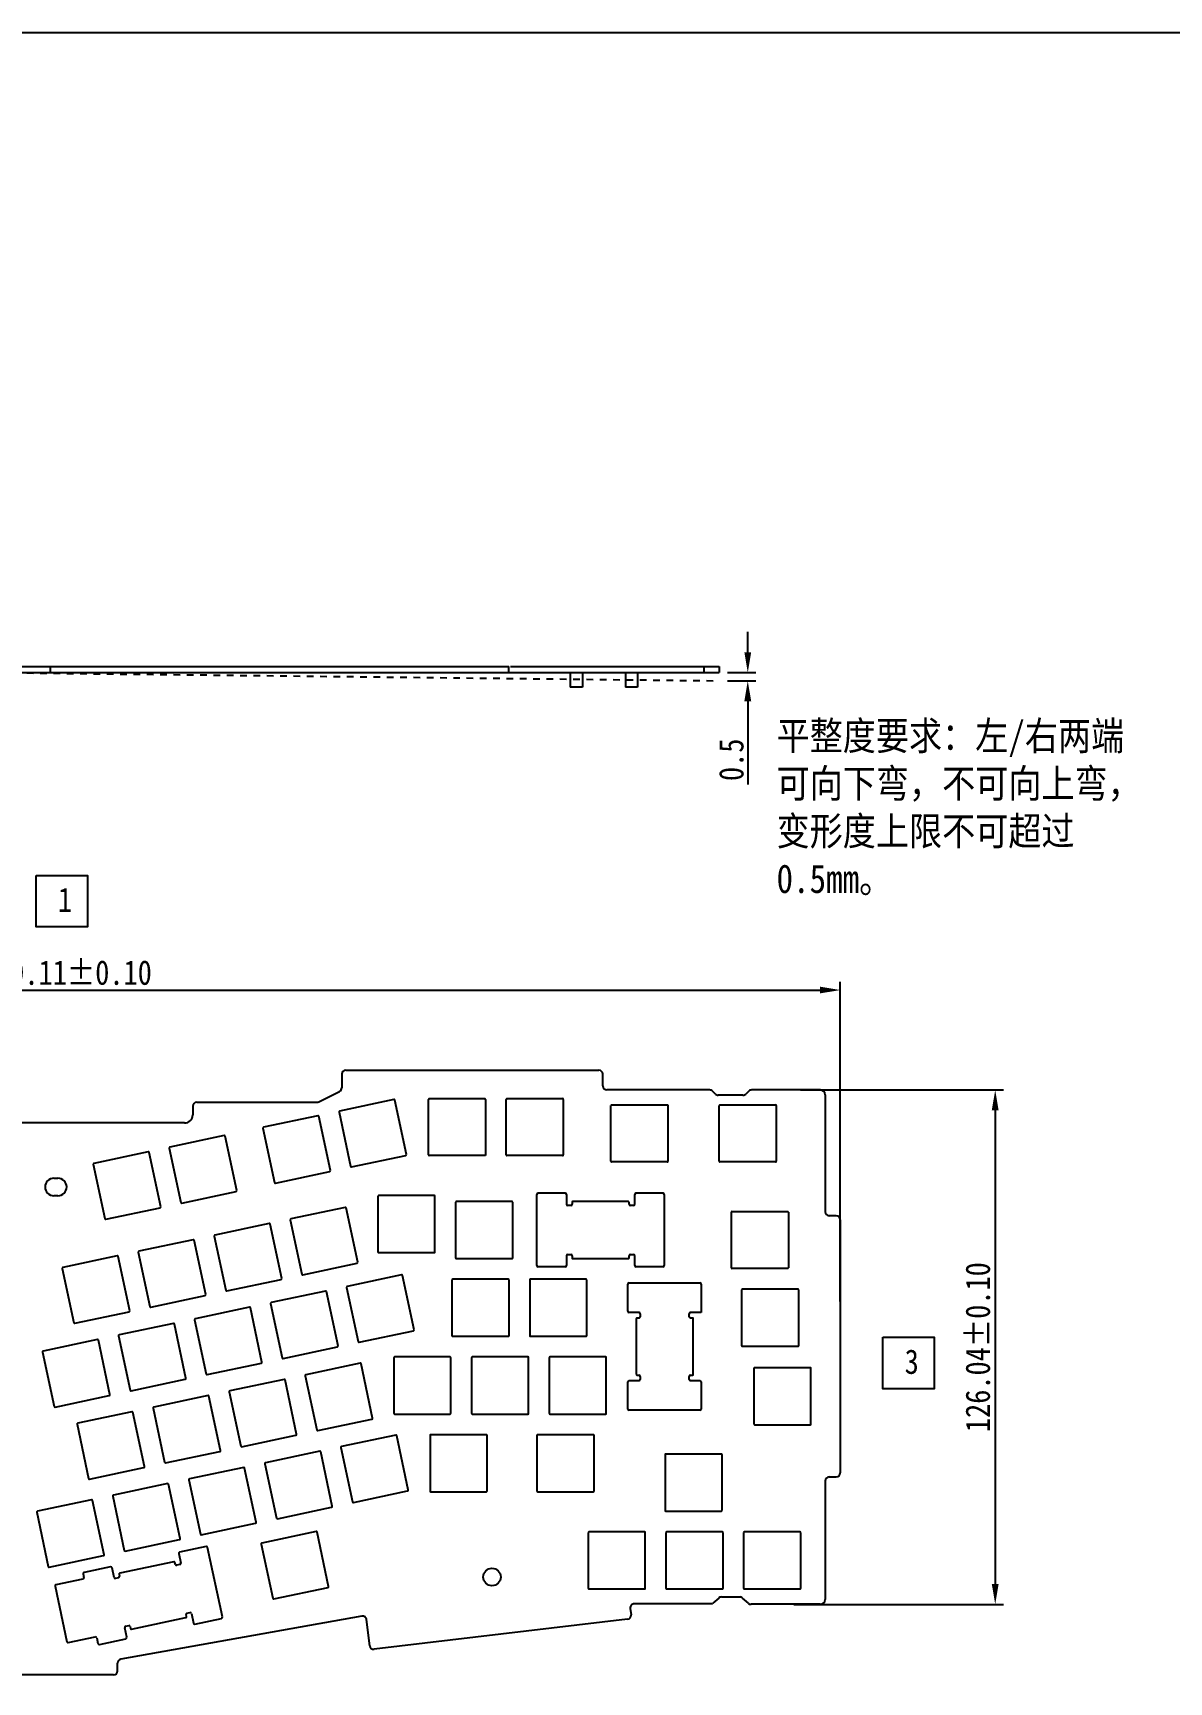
# Model space of a CAD drawing. Header units: millimetres. Extents: x 2357 to 4581, y 2083 to 2871.
# Drawn here: x 3814.4 to 4092.9, y 2464.7 to 2868.8 of the extents above; entities that cross this region are included whole.
import ezdxf

# ---------------------------------------------------------------- set-up
doc = ezdxf.new("R2010")
doc.units = ezdxf.units.MM
doc.header["$LTSCALE"] = 16.335
doc.header["$PDMODE"] = 3
doc.header["$PDSIZE"] = 8
doc.linetypes.add('HIDDEN', pattern=[0.2, 0.1, -0.1])
doc.layers.get('0').update_dxf_attribs({"linetype": 'CONTINUOUS'})
doc.layers.get('Defpoints').update_dxf_attribs({"linetype": 'CONTINUOUS'})
for name, color, linetype in [('图框', 7, 'CONTINUOUS'), ('文字说明', 2, 'CONTINUOUS'), ('标注尺寸', 2, 'CONTINUOUS')]:
    doc.layers.add(name, color=color, linetype=linetype)
doc.styles.get("Standard").update_dxf_attribs({"font": '', "width": 0.85, "height": 6})
doc.styles.get('STANDARD').set_extended_font_data('SimSun')
doc.dimstyles.get("Standard").update_dxf_attribs({"dimtxt": 2.5, "dimasz": 5, "dimexe": 2, "dimexo": 2, "dimgap": 1, "dimtad": 1, "dimzin": 1, "dimdsep": 46, "dimtxsty": 'STANDARD', "dimcen": 0.09, "dimadec": 0, "dimazin": 2, "dimtp": 0.01, "dimtm": 0.01, "dimtfac": 1, "dimtofl": 0, "dimtmove": 0, "dimatfit": 3, "dimfxl": 1, "dimtolj": 1, "dimarcsym": 0})

# ---------------------------------------------------------------- blocks, each defined once
blk = doc.blocks.new('*D8')
at = {"layer": 'Defpoints', "color": 0}
for p in [(3982.61, 2712.02), (3989.6, 2712.02), (3982.61, 2710.02)]:
    blk.add_point(p, dxfattribs=at)
at = {"layer": '标注尺寸', "color": 0, "lineweight": -2}
for p, q in [((3989.6, 2717.02), (3989.6, 2722.02)), ((3984.61, 2712.02), (3991.6, 2712.02)), ((3984.61, 2710.02), (3991.6, 2710.02)), ((3989.6, 2705.02), (3989.6, 2684.6))]:
    blk.add_line(p, q, dxfattribs=at)
at = {"layer": '标注尺寸', "color": 0}
for points in [[(3988.77, 2717.02), (3990.44, 2717.02), (3989.6, 2712.02)], [(3988.77, 2705.02), (3990.44, 2705.02), (3989.6, 2710.02)]]:
    blk.add_solid(points, dxfattribs=at)
at = {"layer": '标注尺寸', "color": 0, "insert": (3985.6, 2690.67), "char_height": 6, "attachment_point": 5, "rotation": 90}
blk.add_mtext('\\A1;0.5', dxfattribs=at)
blk = doc.blocks.new('*D11')
at = {"layer": 'Defpoints', "color": 0}
for p in [(4012.28, 2634.25), (4012.28, 2555.95), (3633.18, 2553.31)]:
    blk.add_point(p, dxfattribs=at)
at = {"layer": '标注尺寸', "color": 0, "lineweight": -2}
for p, q in [((3633.18, 2555.31), (3633.18, 2636.25)), ((4012.28, 2557.95), (4012.28, 2636.25)), ((3638.18, 2634.25), (4007.28, 2634.25))]:
    blk.add_line(p, q, dxfattribs=at)
at = {"layer": '标注尺寸', "color": 0}
for points in [[(3638.18, 2635.08), (3638.18, 2633.42), (3633.18, 2634.25)], [(4007.28, 2635.08), (4007.28, 2633.42), (4012.28, 2634.25)]]:
    blk.add_solid(points, dxfattribs=at)
at = {"layer": '标注尺寸', "color": 0, "insert": (3822.73, 2638.49), "char_height": 6, "attachment_point": 5}
blk.add_mtext('\\A1;379.11%%P0.10', dxfattribs=at)
blk = doc.blocks.new('*D12')
at = {"layer": 'Defpoints', "color": 0}
for p in [(4000.54, 2609.77), (3998.9, 2483.73), (4050.25, 2483.73)]:
    blk.add_point(p, dxfattribs=at)
at = {"layer": '标注尺寸', "color": 0, "lineweight": -2}
for p, q in [((4002.54, 2609.77), (4052.25, 2609.77)), ((4050.25, 2604.77), (4050.25, 2488.73)), ((4000.9, 2483.73), (4052.25, 2483.73))]:
    blk.add_line(p, q, dxfattribs=at)
at = {"layer": '标注尺寸', "color": 0}
for points in [[(4049.41, 2604.77), (4051.08, 2604.77), (4050.25, 2609.77)], [(4049.41, 2488.73), (4051.08, 2488.73), (4050.25, 2483.73)]]:
    blk.add_solid(points, dxfattribs=at)
at = {"layer": '标注尺寸', "color": 0, "insert": (4046.01, 2546.75), "char_height": 6, "attachment_point": 5, "rotation": 90}
blk.add_mtext('\\A1;126.04%%P0.10', dxfattribs=at)

msp = doc.modelspace()

# ---------------------------------------------------------------- linework, layer by layer
at = {"color": 5, "linetype": 'Continuous'}
for p, q in [((3630.127, 2713.523), (3931.067, 2713.523)), ((3630.127, 2712.023), (3982.607, 2712.023)), ((3818.634, 2713.523), (3818.634, 2712.023)), ((3818.634, 2713.523), (3818.634, 2712.023)), ((3931.068, 2712.023), (3931.068, 2713.523)), ((3931.44, 2713.523), (3982.607, 2713.523)), ((3946.107, 2712.023), (3946.107, 2708.423)), ((3949.107, 2712.023), (3949.107, 2708.423)), ((3959.607, 2712.023), (3959.607, 2708.423)), ((3962.607, 2712.023), (3962.607, 2708.423)), ((3978.907, 2712.023), (3978.907, 2713.523)), ((3982.607, 2713.523), (3982.607, 2712.023)), ((3949.107, 2708.423), (3946.107, 2708.423)), ((3962.607, 2708.423), (3959.607, 2708.423)), ((3891.082, 2614.622), (3953.082, 2614.622)), ((3890.082, 2613.622), (3890.082, 2610.291)), ((3890.082, 2612.822), (3890.082, 2610.291)), ((3954.082, 2610.767), (3954.082, 2613.622)), ((3954.082, 2610.767), (3954.082, 2612.822)), ((3854.587, 2606.767), (3884.035, 2606.767)), ((3884.482, 2606.873), (3889.529, 2609.396)), ((3902.875, 2607.427), (3889.573, 2604.597)), ((3905.943, 2593.971), (3903.113, 2607.273)), ((3911.338, 2593.867), (3911.338, 2607.467)), ((3911.538, 2607.667), (3925.138, 2607.667)), ((3925.338, 2607.467), (3925.338, 2593.667)), ((3930.388, 2593.867), (3930.388, 2607.467)), ((3930.588, 2607.667), (3944.188, 2607.667)), ((3944.388, 2607.467), (3944.388, 2593.867)), ((3980.251, 2609.767), (3955.082, 2609.767)), ((3981.671, 2608.761), (3980.958, 2609.474)), ((3988.432, 2608.468), (3982.378, 2608.468)), ((3989.853, 2609.474), (3989.139, 2608.761)), ((4007.382, 2609.767), (3990.56, 2609.767)), ((4008.582, 2608.567), (4008.582, 2579.937)), ((3853.587, 2605.767), (3853.587, 2603.672)), ((3884.242, 2603.463), (3870.94, 2600.633)), ((3887.31, 2590.006), (3884.48, 2603.309)), ((3889.419, 2604.36), (3892.249, 2591.057)), ((3956.037, 2592.322), (3956.037, 2605.922)), ((3956.237, 2606.122), (3970.037, 2606.122)), ((3970.037, 2606.122), (3970.037, 2592.322)), ((3982.582, 2592.322), (3982.582, 2605.922)), ((3982.782, 2606.122), (3996.382, 2606.122)), ((3996.582, 2605.922), (3996.582, 2592.322)), ((3851.587, 2601.672), (3798.653, 2601.672)), ((3861.281, 2598.578), (3847.979, 2595.748)), ((3864.349, 2585.121), (3861.519, 2598.424)), ((3870.786, 2600.395), (3873.616, 2587.093)), ((3842.648, 2594.614), (3829.346, 2591.783)), ((3845.716, 2581.157), (3842.886, 2594.46)), ((3847.825, 2595.51), (3850.655, 2582.208)), ((3829.192, 2591.546), (3832.022, 2578.244)), ((3892.486, 2590.903), (3905.789, 2593.733)), ((3925.338, 2593.667), (3911.538, 2593.667)), ((3944.188, 2593.667), (3930.588, 2593.667)), ((3969.837, 2592.122), (3956.237, 2592.122)), ((3996.382, 2592.122), (3982.782, 2592.122)), ((3819.522, 2588.142), (3820.522, 2588.142)), ((3873.853, 2586.939), (3887.156, 2589.769)), ((3820.522, 2583.842), (3819.522, 2583.842)), ((3850.892, 2582.054), (3864.195, 2584.884)), ((3898.937, 2583.722), (3898.937, 2570.122)), ((3912.737, 2583.922), (3899.137, 2583.922)), ((3912.937, 2570.122), (3912.937, 2583.722)), ((3917.987, 2582.252), (3917.987, 2568.652)), ((3931.787, 2582.452), (3918.187, 2582.452)), ((3931.987, 2568.652), (3931.987, 2582.252)), ((3937.937, 2566.754), (3937.937, 2584.152)), ((3944.887, 2584.452), (3938.237, 2584.452)), ((3945.187, 2584.152), (3945.187, 2581.752)), ((3946.537, 2582.252), (3946.537, 2581.752)), ((3960.337, 2582.452), (3946.737, 2582.452)), ((3960.537, 2581.752), (3960.537, 2582.252)), ((3961.887, 2581.752), (3961.887, 2584.152)), ((3968.837, 2584.452), (3962.187, 2584.452)), ((3969.137, 2584.152), (3969.137, 2566.754)), ((3832.259, 2578.09), (3845.562, 2580.92)), ((3877.485, 2577.937), (3880.315, 2564.634)), ((3890.942, 2581.004), (3877.639, 2578.174)), ((3894.009, 2567.548), (3891.179, 2580.85)), ((3946.237, 2581.452), (3945.487, 2581.452)), ((3961.587, 2581.452), (3960.837, 2581.452)), ((3985.582, 2566.202), (3985.582, 2579.802)), ((3985.782, 2580.002), (3999.382, 2580.002)), ((3999.582, 2579.802), (3999.582, 2566.202)), ((4011.282, 2578.937), (4009.582, 2578.937)), ((4012.282, 2577.937), (4012.282, 2515.937)), ((3858.852, 2573.973), (3861.682, 2560.67)), ((3872.309, 2577.04), (3859.006, 2574.21)), ((3875.376, 2563.584), (3872.546, 2576.886)), ((3840.219, 2570.008), (3843.049, 2556.706)), ((3853.676, 2573.076), (3840.373, 2570.246)), ((3856.743, 2559.619), (3853.913, 2572.922)), ((3899.137, 2569.922), (3912.737, 2569.922)), ((3821.586, 2566.044), (3824.416, 2552.742)), ((3835.043, 2569.112), (3821.74, 2566.282)), ((3838.11, 2555.655), (3835.28, 2568.958)), ((3880.553, 2564.48), (3893.855, 2567.311)), ((3918.187, 2568.452), (3931.787, 2568.452)), ((3944.887, 2566.454), (3938.237, 2566.454)), ((3945.187, 2569.152), (3945.187, 2566.754)), ((3945.487, 2569.452), (3946.237, 2569.452)), ((3946.537, 2569.152), (3946.537, 2568.652)), ((3946.737, 2568.452), (3960.337, 2568.452)), ((3960.537, 2568.652), (3960.537, 2569.152)), ((3960.837, 2569.452), (3961.587, 2569.452)), ((3961.887, 2566.754), (3961.887, 2569.152)), ((3968.837, 2566.454), (3962.187, 2566.454)), ((3999.382, 2566.002), (3985.782, 2566.002)), ((3861.92, 2560.516), (3875.222, 2563.346)), ((3904.736, 2564.462), (3891.433, 2561.632)), ((3907.803, 2551.006), (3904.973, 2564.308)), ((3917.099, 2563.202), (3917.099, 2549.602)), ((3930.899, 2563.402), (3917.299, 2563.402)), ((3931.099, 2549.602), (3931.099, 2563.202)), ((3936.149, 2563.202), (3936.149, 2549.602)), ((3949.949, 2563.402), (3936.349, 2563.402)), ((3950.149, 2549.602), (3950.149, 2563.202)), ((3960.193, 2555.537), (3960.193, 2562.187)), ((3960.493, 2562.487), (3977.893, 2562.487)), ((3978.193, 2562.187), (3978.193, 2555.237)), ((3843.287, 2556.552), (3856.589, 2559.382)), ((3886.103, 2560.498), (3872.8, 2557.668)), ((3889.17, 2547.042), (3886.34, 2560.344)), ((3891.279, 2561.395), (3894.109, 2548.093)), ((3988.087, 2560.752), (3988.087, 2547.152)), ((4001.887, 2560.952), (3988.287, 2560.952)), ((4002.087, 2547.152), (4002.087, 2560.752)), ((3824.654, 2552.588), (3837.956, 2555.418)), ((3867.47, 2556.534), (3854.167, 2553.704)), ((3870.537, 2543.078), (3867.707, 2556.38)), ((3872.646, 2557.431), (3875.476, 2544.129)), ((3962.952, 2555.237), (3960.493, 2555.237)), ((3962.252, 2553.687), (3962.252, 2540.087)), ((3962.952, 2553.887), (3962.452, 2553.887)), ((3963.252, 2554.937), (3963.252, 2554.187)), ((3975.252, 2554.187), (3975.252, 2554.937)), ((3978.193, 2555.237), (3975.552, 2555.237)), ((3976.052, 2553.887), (3975.552, 2553.887)), ((3976.252, 2540.087), (3976.252, 2553.687)), ((3848.837, 2552.57), (3835.534, 2549.74)), ((3851.904, 2539.114), (3849.074, 2552.416)), ((3854.013, 2553.467), (3856.844, 2540.164)), ((3894.347, 2547.939), (3907.649, 2550.769)), ((3830.204, 2548.606), (3816.902, 2545.776)), ((3833.271, 2535.149), (3830.441, 2548.452)), ((3835.38, 2549.503), (3838.211, 2536.2)), ((3875.714, 2543.975), (3889.016, 2546.805)), ((3917.299, 2549.402), (3930.899, 2549.402)), ((3936.349, 2549.402), (3949.949, 2549.402)), ((3988.287, 2546.952), (4001.887, 2546.952)), ((3816.748, 2545.538), (3819.578, 2532.236)), ((3857.081, 2540.01), (3870.383, 2542.841)), ((3894.576, 2542.825), (3881.274, 2539.995)), ((3897.643, 2529.368), (3894.813, 2542.671)), ((3902.837, 2544.152), (3902.837, 2530.552)), ((3916.637, 2544.352), (3903.037, 2544.352)), ((3916.837, 2530.552), (3916.837, 2544.152)), ((3921.887, 2544.152), (3921.887, 2530.552)), ((3935.687, 2544.352), (3922.087, 2544.352)), ((3935.887, 2530.552), (3935.887, 2544.152)), ((3940.937, 2544.152), (3940.937, 2530.552)), ((3954.737, 2544.352), (3941.137, 2544.352)), ((3954.937, 2530.552), (3954.937, 2544.152)), ((4004.887, 2541.702), (3991.287, 2541.702)), ((3838.448, 2536.046), (3851.75, 2538.876)), ((3875.943, 2538.86), (3862.641, 2536.03)), ((3879.01, 2525.404), (3876.18, 2538.706)), ((3881.12, 2539.757), (3883.95, 2526.455)), ((3960.193, 2531.587), (3960.193, 2538.237)), ((3960.493, 2538.537), (3962.952, 2538.537)), ((3962.452, 2539.887), (3962.952, 2539.887)), ((3963.252, 2539.587), (3963.252, 2538.837)), ((3975.252, 2538.837), (3975.252, 2539.587)), ((3975.552, 2539.887), (3976.052, 2539.887)), ((3975.552, 2538.537), (3977.893, 2538.537)), ((3978.193, 2538.237), (3978.193, 2531.587)), ((3991.087, 2541.502), (3991.087, 2527.902)), ((4005.087, 2527.902), (4005.087, 2541.502)), ((3819.815, 2532.082), (3833.117, 2534.912)), ((3857.31, 2534.896), (3844.008, 2532.066)), ((3860.377, 2521.44), (3857.547, 2534.742)), ((3862.487, 2535.793), (3865.317, 2522.491)), ((3838.677, 2530.932), (3825.375, 2528.102)), ((3841.744, 2517.476), (3838.914, 2530.778)), ((3843.854, 2531.829), (3846.684, 2518.527)), ((3903.037, 2530.352), (3916.637, 2530.352)), ((3922.087, 2530.352), (3935.687, 2530.352)), ((3941.137, 2530.352), (3954.737, 2530.352)), ((3977.893, 2531.287), (3960.493, 2531.287)), ((3825.221, 2527.865), (3828.051, 2514.562)), ((3884.187, 2526.301), (3897.489, 2529.131)), ((3991.287, 2527.702), (4004.887, 2527.702)), ((3865.554, 2522.337), (3878.856, 2525.167)), ((3889.867, 2522.142), (3892.697, 2508.84)), ((3903.323, 2525.209), (3890.021, 2522.379)), ((3906.39, 2511.753), (3903.56, 2525.055)), ((3911.737, 2525.102), (3911.737, 2511.502)), ((3925.537, 2525.302), (3911.937, 2525.302)), ((3925.737, 2511.502), (3925.737, 2525.102)), ((3937.937, 2525.102), (3937.937, 2511.502)), ((3951.737, 2525.302), (3938.137, 2525.302)), ((3951.937, 2511.502), (3951.937, 2525.102)), ((3846.921, 2518.373), (3860.223, 2521.203)), ((3871.234, 2518.178), (3874.064, 2504.875)), ((3884.69, 2521.245), (3871.388, 2518.415)), ((3887.757, 2507.789), (3884.927, 2521.091)), ((3969.337, 2520.352), (3969.337, 2506.752)), ((3983.137, 2520.552), (3969.537, 2520.552)), ((3983.337, 2506.752), (3983.337, 2520.352)), ((3828.288, 2514.408), (3841.59, 2517.239)), ((3847.424, 2513.317), (3834.122, 2510.487)), ((3852.601, 2514.214), (3855.431, 2500.911)), ((3866.057, 2517.281), (3852.755, 2514.451)), ((3869.124, 2503.825), (3866.294, 2517.127)), ((4008.582, 2513.937), (4008.582, 2484.932)), ((4009.582, 2514.937), (4011.282, 2514.937)), ((3828.791, 2509.353), (3815.489, 2506.522)), ((3833.968, 2510.249), (3836.798, 2496.947)), ((3850.491, 2499.86), (3847.661, 2513.163)), ((3892.934, 2508.686), (3906.236, 2511.516)), ((3911.937, 2511.302), (3925.537, 2511.302)), ((3938.137, 2511.302), (3951.737, 2511.302)), ((3815.335, 2506.285), (3818.165, 2492.983)), ((3831.858, 2495.896), (3829.028, 2509.199)), ((3874.301, 2504.721), (3887.603, 2507.551)), ((3969.537, 2506.552), (3983.137, 2506.552)), ((3855.668, 2500.757), (3868.97, 2503.587)), ((3883.806, 2501.581), (3870.504, 2498.751)), ((3886.873, 2488.124), (3884.043, 2501.427)), ((3950.487, 2501.302), (3950.487, 2487.702)), ((3964.287, 2501.502), (3950.687, 2501.502)), ((3964.487, 2487.702), (3964.487, 2501.302)), ((3969.537, 2501.302), (3969.537, 2487.702)), ((3983.337, 2501.502), (3969.737, 2501.502)), ((3983.537, 2487.702), (3983.537, 2501.302)), ((3988.587, 2501.302), (3988.587, 2487.702)), ((4002.387, 2501.502), (3988.787, 2501.502)), ((4002.587, 2487.702), (4002.587, 2501.302)), ((3837.035, 2496.793), (3850.337, 2499.623)), ((3856.86, 2497.893), (3850.356, 2496.509)), ((3860.837, 2480.643), (3857.216, 2497.662)), ((3870.35, 2498.513), (3873.18, 2485.211)), ((3818.402, 2492.829), (3831.704, 2495.659)), ((3848.963, 2494.168), (3835.66, 2491.338)), ((3849.304, 2493.525), (3849.2, 2494.014)), ((3850.393, 2493.45), (3849.66, 2493.294)), ((3850.125, 2496.153), (3850.624, 2493.805)), ((3826.655, 2489.933), (3820.053, 2488.528)), ((3826.699, 2491.169), (3826.886, 2490.289)), ((3833.435, 2492.909), (3826.93, 2491.525)), ((3834.29, 2490.33), (3833.79, 2492.678)), ((3835.379, 2490.255), (3834.646, 2490.099)), ((3835.506, 2491.1), (3835.61, 2490.611)), ((3819.822, 2488.172), (3822.715, 2474.577)), ((3873.417, 2485.057), (3886.719, 2487.887)), ((3950.687, 2487.502), (3964.287, 2487.502)), ((3969.737, 2487.502), (3983.337, 2487.502)), ((3982.47, 2485.28), (3981.052, 2483.992)), ((3983.143, 2485.539), (3987.652, 2485.539)), ((3989.743, 2483.992), (3988.324, 2485.28)), ((3988.787, 2487.502), (4002.387, 2487.502)), ((3852.03, 2480.711), (3851.926, 2481.2)), ((3852.157, 2481.556), (3852.89, 2481.712)), ((3853.246, 2481.481), (3853.746, 2479.134)), ((3960.816, 2482.742), (3961.002, 2481.171)), ((3980.867, 2483.859), (3961.81, 2483.859)), ((4007.382, 2483.732), (3990.415, 2483.732)), ((3895.024, 2480.845), (3835.978, 2470.281)), ((3837.411, 2475.659), (3836.912, 2478.006)), ((3837.143, 2478.362), (3837.876, 2478.518)), ((3838.232, 2478.287), (3838.336, 2477.798)), ((3838.574, 2477.644), (3851.876, 2480.474)), ((3854.102, 2478.903), (3860.606, 2480.287)), ((3896.95, 2473.588), (3896.193, 2479.978)), ((3960.127, 2480.06), (3898.06, 2472.713)), ((3823.071, 2474.346), (3829.673, 2475.75)), ((3830.029, 2475.519), (3830.32, 2474.15)), ((3830.676, 2473.919), (3837.18, 2475.303)), ((3835.154, 2467.422), (3835.154, 2469.297)), ((3834.154, 2466.422), (3797.154, 2466.422))]:
    msp.add_line(p, q, dxfattribs=at)
msp.add_circle((3926.902, 2490.422), 2.15, dxfattribs=at)
for centre, radius, start, end in [((3891.082, 2613.622), 1, 90, 180), ((3953.082, 2613.622), 1, 0, 90), ((3889.082, 2610.291), 1, 296.56505, 0), ((3955.082, 2610.767), 1, 180, 270), ((3854.587, 2605.767), 1, 90, 180), ((3884.035, 2607.767), 1, 270, 296.56505), ((3902.917, 2607.231), 0.2, 12.01059, 102.01059), ((3911.538, 2607.467), 0.2, 90, 180), ((3925.138, 2607.467), 0.2, 0, 90), ((3930.588, 2607.467), 0.2, 90, 180), ((3944.188, 2607.467), 0.2, 0, 90), ((3980.251, 2608.767), 1, 44.99616, 90), ((3982.378, 2609.468), 1, 224.99616, 269.99616), ((3988.432, 2609.468), 1, 269.99616, 314.99616), ((3990.56, 2608.767), 1, 90, 134.99616), ((4007.382, 2608.567), 1.2, 0, 90), ((3851.587, 2603.672), 2, 270, 0), ((3884.284, 2603.267), 0.2, 12.01059, 102.01059), ((3889.615, 2604.401), 0.2, 102.01059, 192.01059), ((3956.237, 2605.922), 0.2, 90, 180), ((3982.782, 2605.922), 0.2, 90, 180), ((3996.382, 2605.922), 0.2, 0, 90), ((3861.323, 2598.382), 0.2, 12.01059, 102.01059), ((3870.982, 2600.437), 0.2, 102.01059, 192.01059), ((3842.69, 2594.418), 0.2, 12.01059, 102.01059), ((3848.021, 2595.552), 0.2, 102.01059, 192.01059), ((3829.388, 2591.588), 0.2, 102.01059, 192.01059), ((3892.445, 2591.099), 0.2, 192.01059, 282.01059), ((3905.747, 2593.929), 0.2, 282.01059, 12.01059), ((3911.538, 2593.867), 0.2, 180, 270), ((3930.588, 2593.867), 0.2, 180, 270), ((3944.188, 2593.867), 0.2, 270, 0), ((3956.237, 2592.322), 0.2, 180, 270), ((3969.837, 2592.322), 0.2, 270, 0), ((3982.782, 2592.322), 0.2, 180, 270), ((3996.382, 2592.322), 0.2, 270, 0), ((3819.522, 2585.992), 2.15, 90, 270), ((3820.522, 2585.992), 2.15, 270, 90), ((3873.812, 2587.135), 0.2, 192.01059, 282.01059), ((3887.114, 2589.965), 0.2, 282.01059, 12.01059), ((3850.851, 2582.25), 0.2, 192.01059, 282.01059), ((3864.153, 2585.08), 0.2, 282.01059, 12.01059), ((3899.137, 2583.722), 0.2, 90, 180), ((3912.737, 2583.722), 0.2, 0, 90), ((3918.187, 2582.252), 0.2, 90, 180), ((3931.787, 2582.252), 0.2, 0, 90), ((3938.237, 2584.152), 0.3, 90, 180), ((3944.887, 2584.152), 0.3, 0, 90), ((3946.737, 2582.252), 0.2, 90, 180), ((3960.337, 2582.252), 0.2, 0, 90), ((3962.187, 2584.152), 0.3, 90, 180), ((3968.837, 2584.152), 0.3, 0, 90), ((3832.218, 2578.286), 0.2, 192.01059, 282.01059), ((3845.52, 2581.116), 0.2, 282.01059, 12.01059), ((3877.681, 2577.978), 0.2, 102.01059, 192.01059), ((3890.983, 2580.808), 0.2, 12.01059, 102.01059), ((3945.487, 2581.752), 0.3, 180, 270), ((3946.237, 2581.752), 0.3, 270, 0), ((3960.837, 2581.752), 0.3, 180, 270), ((3961.587, 2581.752), 0.3, 270, 0), ((3985.782, 2579.802), 0.2, 90, 180), ((3999.382, 2579.802), 0.2, 0, 90), ((4009.582, 2579.937), 1, 180, 270), ((4011.282, 2577.937), 1, 0, 90), ((3859.048, 2574.014), 0.2, 102.01059, 192.01059), ((3872.35, 2576.844), 0.2, 12.01059, 102.01059), ((3840.415, 2570.05), 0.2, 102.01059, 192.01059), ((3853.717, 2572.88), 0.2, 12.01059, 102.01059), ((3899.137, 2570.122), 0.2, 180, 270), ((3912.737, 2570.122), 0.2, 270, 0), ((3821.782, 2566.086), 0.2, 102.01059, 192.01059), ((3835.084, 2568.916), 0.2, 12.01059, 102.01059), ((3893.813, 2567.506), 0.2, 282.01059, 12.01059), ((3918.187, 2568.652), 0.2, 180, 270), ((3931.787, 2568.652), 0.2, 270, 0), ((3938.237, 2566.754), 0.3, 180, 270), ((3944.887, 2566.754), 0.3, 270, 0), ((3945.487, 2569.152), 0.3, 90, 180), ((3946.237, 2569.152), 0.3, 0, 90), ((3946.737, 2568.652), 0.2, 180, 270), ((3960.337, 2568.652), 0.2, 270, 0), ((3960.837, 2569.152), 0.3, 90, 180), ((3961.587, 2569.152), 0.3, 0, 90), ((3962.187, 2566.754), 0.3, 180, 270), ((3968.837, 2566.754), 0.3, 270, 0), ((3985.782, 2566.202), 0.2, 180, 270), ((3999.382, 2566.202), 0.2, 270, 0), ((3875.18, 2563.542), 0.2, 282.01059, 12.01059), ((3880.511, 2564.676), 0.2, 192.01059, 282.01059), ((3904.777, 2564.267), 0.2, 12.01059, 102.01059), ((3917.299, 2563.202), 0.2, 90, 180), ((3930.899, 2563.202), 0.2, 0, 90), ((3936.349, 2563.202), 0.2, 90, 180), ((3949.949, 2563.202), 0.2, 0, 90), ((3960.493, 2562.187), 0.3, 90, 180), ((3977.893, 2562.187), 0.3, 0, 90), ((3856.547, 2559.578), 0.2, 282.01059, 12.01059), ((3861.878, 2560.712), 0.2, 192.01059, 282.01059), ((3886.144, 2560.303), 0.2, 12.01059, 102.01059), ((3891.475, 2561.437), 0.2, 102.01059, 192.01059), ((3988.287, 2560.752), 0.2, 90, 180), ((4001.887, 2560.752), 0.2, 0, 90), ((3837.914, 2555.614), 0.2, 282.01059, 12.01059), ((3843.245, 2556.748), 0.2, 192.01059, 282.01059), ((3854.209, 2553.508), 0.2, 102.01059, 192.01059), ((3867.511, 2556.338), 0.2, 12.01059, 102.01059), ((3872.842, 2557.473), 0.2, 102.01059, 192.01059), ((3960.493, 2555.537), 0.3, 180, 270), ((3962.452, 2553.687), 0.2, 90, 180), ((3962.952, 2554.937), 0.3, 0, 90), ((3962.952, 2554.187), 0.3, 270, 0), ((3975.552, 2554.937), 0.3, 90, 180), ((3975.552, 2554.187), 0.3, 180, 270), ((3976.052, 2553.687), 0.2, 0, 90), ((3824.612, 2552.784), 0.2, 192.01059, 282.01059), ((3835.576, 2549.544), 0.2, 102.01059, 192.01059), ((3848.878, 2552.374), 0.2, 12.01059, 102.01059), ((3907.607, 2550.964), 0.2, 282.01059, 12.01059), ((3816.943, 2545.58), 0.2, 102.01059, 192.01059), ((3830.245, 2548.41), 0.2, 12.01059, 102.01059), ((3888.974, 2547), 0.2, 282.01059, 12.01059), ((3894.305, 2548.134), 0.2, 192.01059, 282.01059), ((3917.299, 2549.602), 0.2, 180, 270), ((3930.899, 2549.602), 0.2, 270, 0), ((3936.349, 2549.602), 0.2, 180, 270), ((3949.949, 2549.602), 0.2, 270, 0), ((3988.287, 2547.152), 0.2, 180, 270), ((4001.887, 2547.152), 0.2, 270, 0), ((3870.341, 2543.036), 0.2, 282.01059, 12.01059), ((3875.672, 2544.17), 0.2, 192.01059, 282.01059), ((3894.618, 2542.629), 0.2, 12.01059, 102.01059), ((3903.037, 2544.152), 0.2, 90, 180), ((3916.637, 2544.152), 0.2, 0, 90), ((3922.087, 2544.152), 0.2, 90, 180), ((3935.687, 2544.152), 0.2, 0, 90), ((3941.137, 2544.152), 0.2, 90, 180), ((3954.737, 2544.152), 0.2, 0, 90), ((3991.287, 2541.502), 0.2, 90, 180), ((4004.887, 2541.502), 0.2, 0, 90), ((3851.708, 2539.072), 0.2, 282.01059, 12.01059), ((3857.039, 2540.206), 0.2, 192.01059, 282.01059), ((3875.985, 2538.665), 0.2, 12.01059, 102.01059), ((3881.315, 2539.799), 0.2, 102.01059, 192.01059), ((3960.493, 2538.237), 0.3, 90, 180), ((3962.452, 2540.087), 0.2, 180, 270), ((3962.952, 2539.587), 0.3, 0, 90), ((3962.952, 2538.837), 0.3, 270, 0), ((3975.552, 2539.587), 0.3, 90, 180), ((3975.552, 2538.837), 0.3, 180, 270), ((3976.052, 2540.087), 0.2, 270, 0), ((3977.893, 2538.237), 0.3, 0, 90), ((3833.075, 2535.108), 0.2, 282.01059, 12.01059), ((3838.406, 2536.242), 0.2, 192.01059, 282.01059), ((3857.352, 2534.701), 0.2, 12.01059, 102.01059), ((3862.682, 2535.835), 0.2, 102.01059, 192.01059), ((3819.773, 2532.278), 0.2, 192.01059, 282.01059), ((3838.719, 2530.736), 0.2, 12.01059, 102.01059), ((3844.049, 2531.871), 0.2, 102.01059, 192.01059), ((3903.037, 2530.552), 0.2, 180, 270), ((3916.637, 2530.552), 0.2, 270, 0), ((3922.087, 2530.552), 0.2, 180, 270), ((3935.687, 2530.552), 0.2, 270, 0), ((3941.137, 2530.552), 0.2, 180, 270), ((3954.737, 2530.552), 0.2, 270, 0), ((3960.493, 2531.587), 0.3, 180, 270), ((3977.893, 2531.587), 0.3, 270, 0), ((3825.416, 2527.906), 0.2, 102.01059, 192.01059), ((3878.815, 2525.362), 0.2, 282.01059, 12.01059), ((3884.145, 2526.497), 0.2, 192.01059, 282.01059), ((3897.448, 2529.327), 0.2, 282.01059, 12.01059), ((3991.287, 2527.902), 0.2, 180, 270), ((4004.887, 2527.902), 0.2, 270, 0), ((3860.182, 2521.398), 0.2, 282.01059, 12.01059), ((3865.512, 2522.532), 0.2, 192.01059, 282.01059), ((3890.062, 2522.183), 0.2, 102.01059, 192.01059), ((3903.365, 2525.014), 0.2, 12.01059, 102.01059), ((3911.937, 2525.102), 0.2, 90, 180), ((3925.537, 2525.102), 0.2, 0, 90), ((3938.137, 2525.102), 0.2, 90, 180), ((3951.737, 2525.102), 0.2, 0, 90), ((3841.549, 2517.434), 0.2, 282.01059, 12.01059), ((3846.879, 2518.568), 0.2, 192.01059, 282.01059), ((3871.429, 2518.219), 0.2, 102.01059, 192.01059), ((3884.732, 2521.049), 0.2, 12.01059, 102.01059), ((3969.537, 2520.352), 0.2, 90, 180), ((3983.137, 2520.352), 0.2, 0, 90), ((3828.246, 2514.604), 0.2, 192.01059, 282.01059), ((3847.466, 2513.121), 0.2, 12.01059, 102.01059), ((3852.796, 2514.255), 0.2, 102.01059, 192.01059), ((3866.099, 2517.085), 0.2, 12.01059, 102.01059), ((4009.582, 2513.937), 1, 90, 180), ((4011.282, 2515.937), 1, 270, 0), ((3828.833, 2509.157), 0.2, 12.01059, 102.01059), ((3834.163, 2510.291), 0.2, 102.01059, 192.01059), ((3906.195, 2511.711), 0.2, 282.01059, 12.01059), ((3911.937, 2511.502), 0.2, 180, 270), ((3925.537, 2511.502), 0.2, 270, 0), ((3938.137, 2511.502), 0.2, 180, 270), ((3951.737, 2511.502), 0.2, 270, 0), ((3815.531, 2506.327), 0.2, 102.01059, 192.01059), ((3887.562, 2507.747), 0.2, 282.01059, 12.01059), ((3892.892, 2508.881), 0.2, 192.01059, 282.01059), ((3969.537, 2506.752), 0.2, 180, 270), ((3983.137, 2506.752), 0.2, 270, 0), ((3868.929, 2503.783), 0.2, 282.01059, 12.01059), ((3874.26, 2504.917), 0.2, 192.01059, 282.01059), ((3883.848, 2501.385), 0.2, 12.01059, 102.01059), ((3950.687, 2501.302), 0.2, 90, 180), ((3964.287, 2501.302), 0.2, 0, 90), ((3969.737, 2501.302), 0.2, 90, 180), ((3983.337, 2501.302), 0.2, 0, 90), ((3988.787, 2501.302), 0.2, 90, 180), ((4002.387, 2501.302), 0.2, 0, 90), ((3850.296, 2499.819), 0.2, 282.01059, 12.01059), ((3855.627, 2500.953), 0.2, 192.01059, 282.01059), ((3856.923, 2497.599), 0.3, 12.01059, 102.01059), ((3870.545, 2498.555), 0.2, 102.01059, 192.01059), ((3831.663, 2495.855), 0.2, 282.01059, 12.01059), ((3836.994, 2496.989), 0.2, 192.01059, 282.01059), ((3849.004, 2493.972), 0.2, 12.01059, 102.01059), ((3849.597, 2493.587), 0.3, 192.01059, 282.01059), ((3850.418, 2496.215), 0.3, 102.01059, 192.01059), ((3850.331, 2493.743), 0.3, 282.01059, 12.01059), ((3818.361, 2493.025), 0.2, 192.01059, 282.01059), ((3826.593, 2490.226), 0.3, 282.01059, 12.01059), ((3826.993, 2491.232), 0.3, 102.01059, 192.01059), ((3833.497, 2492.615), 0.3, 12.01059, 102.01059), ((3834.583, 2490.393), 0.3, 192.01059, 282.01059), ((3835.317, 2490.549), 0.3, 282.01059, 12.01059), ((3835.702, 2491.142), 0.2, 102.01059, 192.01059), ((3820.116, 2488.235), 0.3, 102.01059, 192.01059), ((3873.375, 2485.253), 0.2, 192.01059, 282.01059), ((3886.678, 2488.083), 0.2, 282.01059, 12.01059), ((3950.687, 2487.702), 0.2, 180, 270), ((3964.287, 2487.702), 0.2, 270, 0), ((3969.737, 2487.702), 0.2, 180, 270), ((3983.143, 2484.539), 1, 90, 132.23653), ((3983.337, 2487.702), 0.2, 270, 0), ((3987.652, 2484.539), 1, 47.76347, 90), ((3988.787, 2487.702), 0.2, 180, 270), ((4002.387, 2487.702), 0.2, 270, 0), ((3852.219, 2481.263), 0.3, 102.01059, 192.01059), ((3852.953, 2481.419), 0.3, 12.01059, 102.01059), ((3960.009, 2481.054), 1, 276.7514, 6.7514), ((3961.81, 2482.859), 1, 90, 186.7514), ((3980.379, 2484.732), 1, 299.19492, 312.23653), ((3990.415, 2484.732), 1, 227.76347, 270), ((4007.382, 2484.932), 1.2, 270, 0), ((3837.205, 2478.069), 0.3, 102.01059, 192.01059), ((3837.939, 2478.225), 0.3, 12.01059, 102.01059), ((3838.532, 2477.84), 0.2, 192.01059, 282.01059), ((3851.834, 2480.67), 0.2, 282.01059, 12.01059), ((3854.039, 2479.196), 0.3, 192.01059, 282.01059), ((3860.544, 2480.58), 0.3, 282.01059, 12.01059), ((3895.2, 2479.861), 1, 6.7514, 100.14345), ((3823.008, 2474.639), 0.3, 192.01059, 282.01059), ((3829.735, 2475.457), 0.3, 12.01059, 102.01059), ((3830.613, 2474.212), 0.3, 192.01059, 282.01059), ((3837.118, 2475.596), 0.3, 282.01059, 12.01059), ((3897.943, 2473.706), 1, 186.7514, 276.7514), ((3836.154, 2469.297), 1, 100.14345, 180), ((3834.154, 2467.422), 1, 270, 0)]:
    msp.add_arc(centre, radius, start, end, dxfattribs=at)
at = {"layer": '图框'}
msp.add_lwpolyline([(3469.1, 2082.518), (4581.068, 2082.518), (4581.068, 2868.758), (3469.1, 2868.758)], close=True, dxfattribs=at)
at = {"layer": '文字说明', "color": 5}
for points in [[(3815.164, 2662.334), (3827.764, 2662.334), (3827.764, 2649.734), (3815.164, 2649.734)], [(4022.687, 2549.167), (4035.287, 2549.167), (4035.287, 2536.567), (4022.687, 2536.567)]]:
    msp.add_lwpolyline(points, close=True, dxfattribs=at)
at = {"layer": '标注尺寸', "color": 5, "linetype": 'HIDDEN'}
msp.add_line((3806.367, 2712.023), (3982.607, 2710.023), dxfattribs=at)

# ---------------------------------------------------------------- texts
at = {"layer": '标注尺寸', "color": 5, "attachment_point": 1}
for s, insert, char_height, width in [('{\\fSimSun|b1|i0|c134|p2;平整度要求：左/右两端可向下弯，不可向上弯，变形度上限不可超过0.5mm。}', (3996.652, 2700.049), 7, 89.13615), ('1', (3820.534, 2659.368), 6, 5.72356), ('3', (4028.056, 2546.201), 6, 5.72356)]:
    msp.add_mtext(s, dxfattribs=dict(at, insert=insert, char_height=char_height, width=width))

# ---------------------------------------------------------------- dimensions: what is measured, and where the dimension line sits
at = {"layer": '标注尺寸', "color": 5}
dim = msp.add_linear_dim(base=(3989.604, 2712.023), p1=(3982.607, 2710.023), p2=(3982.607, 2712.023), angle=90, text='0.5', dimstyle='STANDARD', dxfattribs=at)
dim.commit()
dim.dimension.update_dxf_attribs({"geometry": '*D8', "text_midpoint": (3989.604, 2690.668), "dimtype": 160})
dim = msp.add_linear_dim(base=(4012.28225, 2634.250408), p1=(3633.177251, 2553.308798), p2=(4012.28225, 2555.951886), text='<>%%P0.10', dimstyle='STANDARD', dxfattribs=at)
dim.commit()
dim.dimension.update_dxf_attribs({"geometry": '*D11', "text_midpoint": (3822.72975, 2638.485045)})
dim = msp.add_linear_dim(base=(4050.2472762, 2483.732126), p1=(4000.5429453, 2609.7671262), p2=(3998.8986794, 2483.732126), angle=90, text='<>%%P0.10', dimstyle='STANDARD', dxfattribs=at)
dim.commit()
dim.dimension.update_dxf_attribs({"geometry": '*D12', "text_midpoint": (4046.0126393, 2546.7496261)})

doc.saveas('drawing.dxf')
